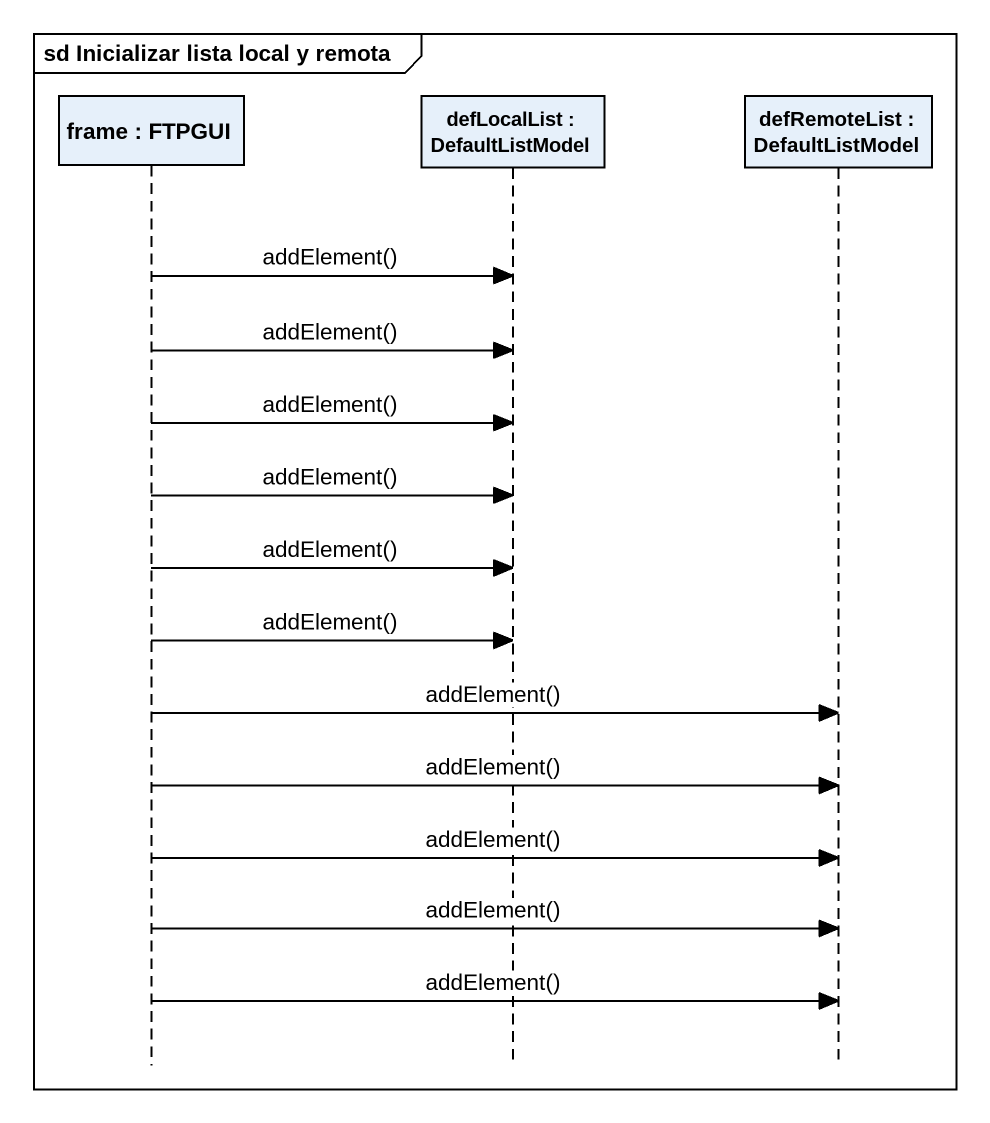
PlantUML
@startuml
mainframe sd Inicializar lista local y remota
hide footbox
participant "frame : FTPGUI" as frame_
participant "defLocalList : DefaultListModel" as defLocalList
participant "defRemoteList : DefaultListModel" as defRemoteList

frame_ -> defLocalList : addElement()
frame_ -> defLocalList : addElement()
frame_ -> defLocalList : addElement()
frame_ -> defLocalList : addElement()
frame_ -> defLocalList : addElement()
frame_ -> defLocalList : addElement()
frame_ -> defRemoteList : addElement()
frame_ -> defRemoteList : addElement()
frame_ -> defRemoteList : addElement()
frame_ -> defRemoteList : addElement()
frame_ -> defRemoteList : addElement()
@enduml
